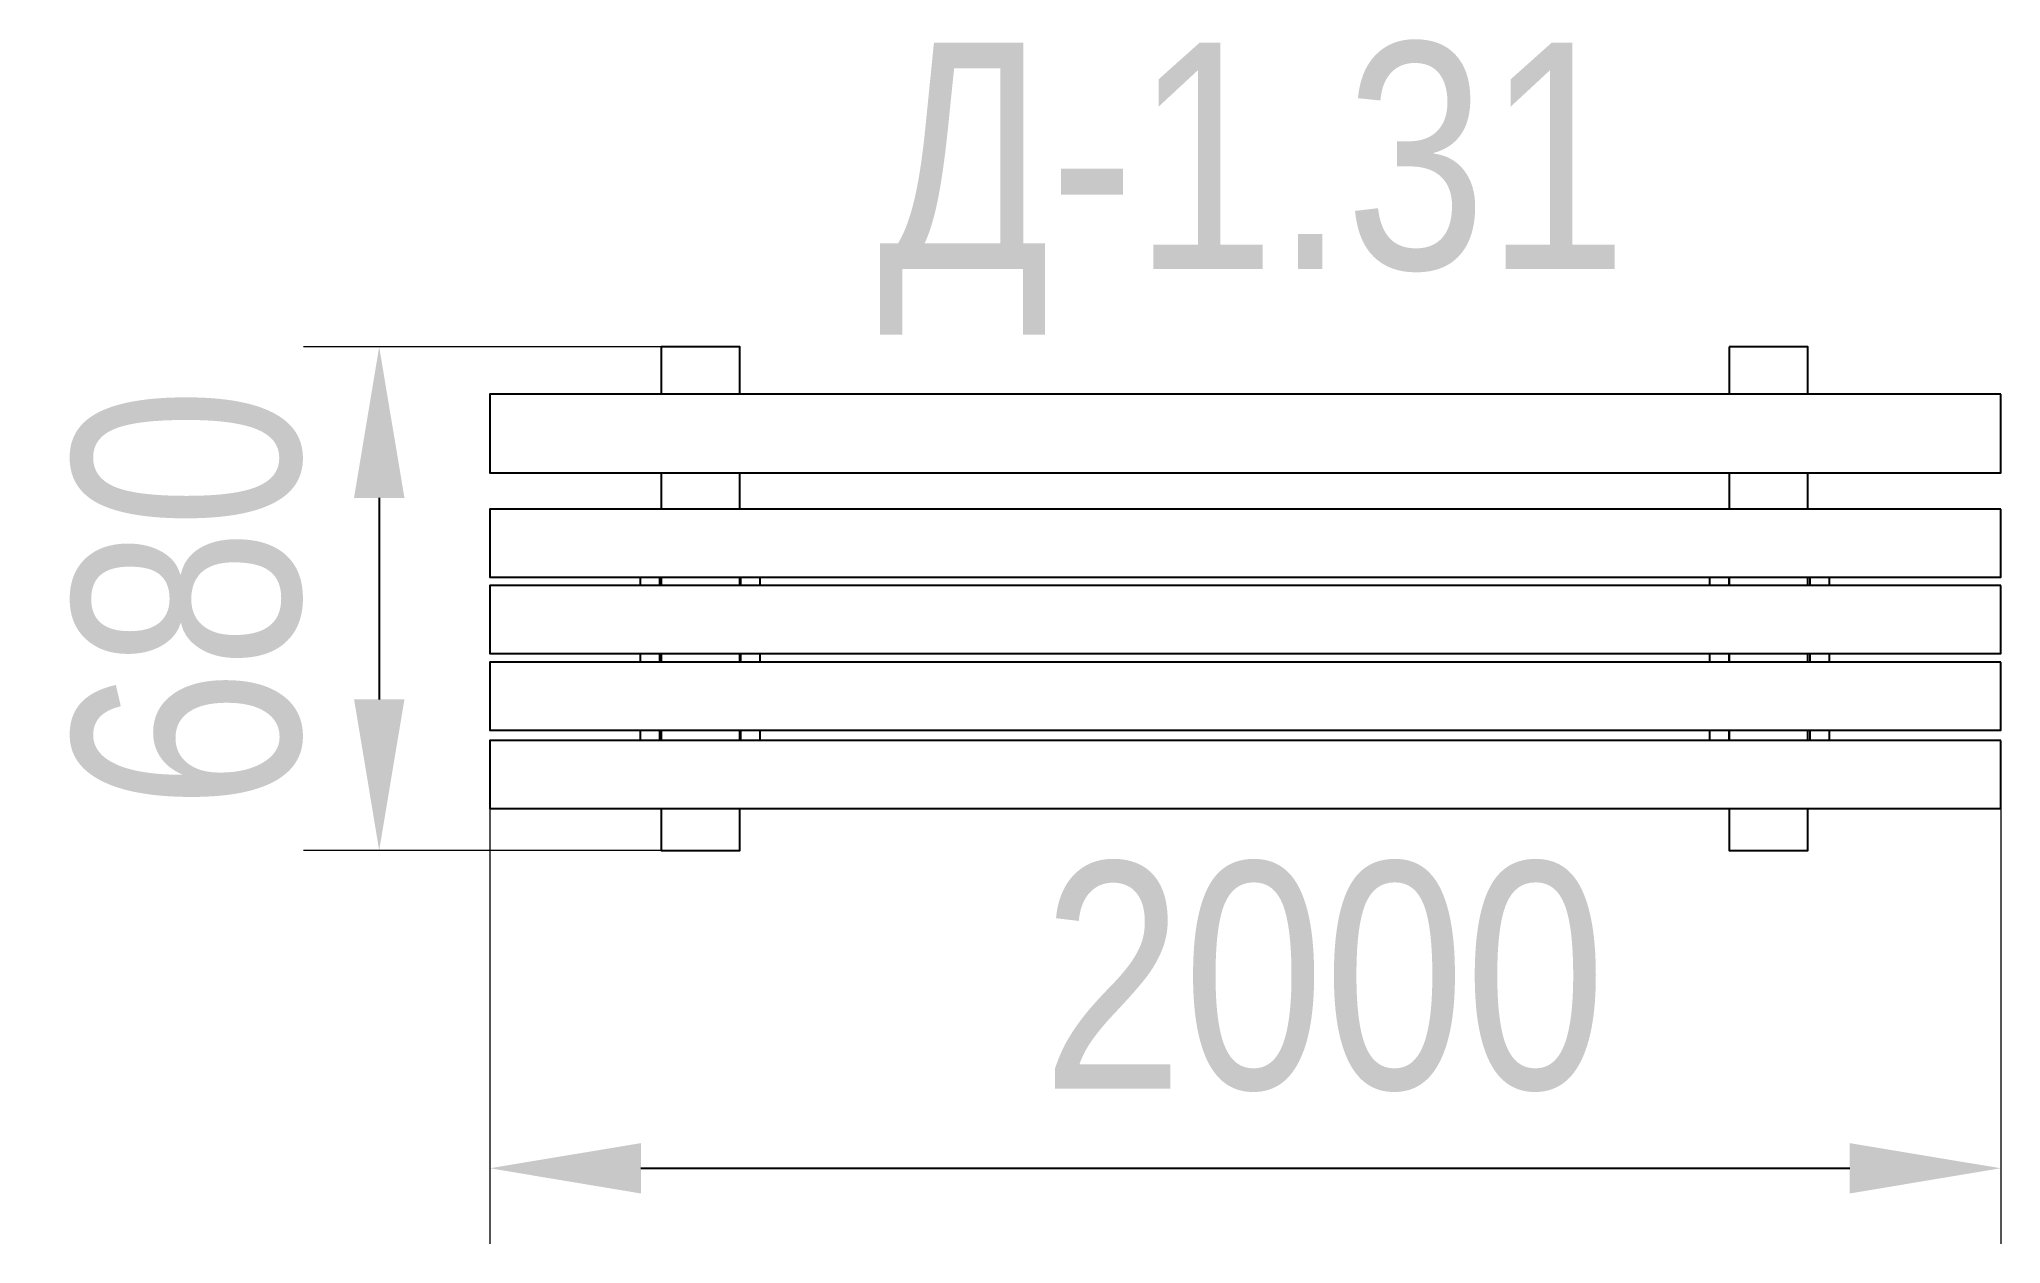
# Model space of a CAD drawing. Header units: millimetres. Extents: x -1635 to 961, y -788 to 807.
import ezdxf

# ---------------------------------------------------------------- set-up
doc = ezdxf.new("R2010")
doc.units = ezdxf.units.MM
for name, color, linetype in [('DIKOM_АРТИКУЛ', 7, 'Continuous'), ('DIKOM_ОБЪЕКТ', 7, 'Continuous'), ('DIKOM_РАЗМЕР_ОБЪЕКТА', 7, 'Continuous')]:
    doc.layers.add(name, color=color, linetype=linetype)
doc.styles.add('style1', font='arialbd.ttf', dxfattribs={"width": 0.8})
doc.dimstyles.new('1-50', dxfattribs={"dimtxt": 300, "dimasz": 200, "dimexe": 100, "dimexo": 0, "dimgap": 100, "dimtad": 1, "dimtxsty": 'style1', "dimcen": 200, "dimclrd": 7, "dimclre": 7, "dimclrt": 7, "dimadec": 1, "dimazin": 2, "dimtfac": 1, "dimtmove": 0, "dimatfit": 2, "dimfxl": 0, "dimlwd": 25, "dimlwe": 18, "dimarcsym": 0})

# ---------------------------------------------------------------- blocks, each defined once
blk = doc.blocks.new('*D53')
at = {"layer": 'Defpoints', "color": 0, "transparency": 16777216}
for p in [(-1038.8, -211.8), (961.2, -211.8), (961.2, -688.3)]:
    blk.add_point(p, dxfattribs=at)
at = {"layer": 'DIKOM_РАЗМЕР_ОБЪЕКТА', "color": 7, "lineweight": 18, "transparency": 16777216}
for p, q in [((-1038.8, -211.8), (-1038.8, -788.3)), ((961.2, -211.8), (961.2, -788.3))]:
    blk.add_line(p, q, dxfattribs=at)
at = {"layer": 'DIKOM_РАЗМЕР_ОБЪЕКТА', "color": 7, "lineweight": 25, "transparency": 16777216}
blk.add_line((-838.8, -688.3), (761.2, -688.3), dxfattribs=at)
at = {"layer": 'DIKOM_РАЗМЕР_ОБЪЕКТА', "color": 7, "transparency": 16777216}
for points in [[(-838.8, -655), (-838.8, -721.7), (-1038.8, -688.3)], [(761.2, -655), (761.2, -721.7), (961.2, -688.3)]]:
    blk.add_solid(points, dxfattribs=at)
at = {"layer": 'DIKOM_РАЗМЕР_ОБЪЕКТА', "color": 7, "transparency": 16777216, "insert": (65.4, -435.2), "char_height": 300, "attachment_point": 5, "style": 'style1'}
blk.add_mtext('{\\fArial|b0|i0|c204|p34;2000}', dxfattribs=at)
blk = doc.blocks.new('*D54')
at = {"layer": 'Defpoints', "color": 0, "transparency": 16777216}
for p in [(-812, 399.5), (-1185.2, -267.3), (-812, -267.3)]:
    blk.add_point(p, dxfattribs=at)
at = {"layer": 'DIKOM_РАЗМЕР_ОБЪЕКТА', "color": 7, "lineweight": 18, "transparency": 16777216}
for p, q in [((-812, 399.5), (-1285.2, 399.5)), ((-812, -267.3), (-1285.2, -267.3))]:
    blk.add_line(p, q, dxfattribs=at)
at = {"layer": 'DIKOM_РАЗМЕР_ОБЪЕКТА', "color": 7, "lineweight": 25, "transparency": 16777216}
blk.add_line((-1185.2, 199.5), (-1185.2, -67.3), dxfattribs=at)
at = {"layer": 'DIKOM_РАЗМЕР_ОБЪЕКТА', "color": 7, "transparency": 16777216}
for points in [[(-1218.5, 199.5), (-1151.8, 199.5), (-1185.2, 399.5)], [(-1218.5, -67.3), (-1151.8, -67.3), (-1185.2, -267.3)]]:
    blk.add_solid(points, dxfattribs=at)
at = {"layer": 'DIKOM_РАЗМЕР_ОБЪЕКТА', "color": 7, "transparency": 16777216, "insert": (-1438.3, 66.1), "char_height": 300, "attachment_point": 5, "rotation": 90, "style": 'style1'}
blk.add_mtext('{\\fArial|b0|i0|c204|p34;680}', dxfattribs=at)

msp = doc.modelspace()

# ---------------------------------------------------------------- linework, layer by layer
at = {"layer": 'DIKOM_ОБЪЕКТ', "color": 7, "linetype": 'Continuous'}
for points in [[(-707.933, 336.769), (-707.933, 399.454), (-811.964, 399.454)], [(-811.964, 399.454), (-811.964, 336.769)], [(705.618, 336.769), (705.618, 399.454), (601.586, 399.454)], [(601.586, 399.454), (601.586, 336.769)], [(-811.964, 232.737), (-811.964, 184.497)], [(-707.933, 184.497), (-707.933, 232.737)], [(601.586, 232.737), (601.586, 184.497)], [(705.618, 184.497), (705.618, 232.737)], [(-839.67, 94.497), (-839.67, 83.456)], [(-813.793, 83.456), (-813.793, 94.497)], [(-811.964, 94.497), (-811.964, 83.456)], [(-707.933, 83.456), (-707.933, 94.497)], [(-706.897, 94.497), (-706.897, 83.456)], [(-681.02, 83.456), (-681.02, 94.497)], [(575.646, 94.497), (575.646, 83.456)], [(601.522, 83.456), (601.522, 94.497)], [(601.586, 94.497), (601.586, 83.456)], [(705.618, 83.456), (705.618, 94.497)], [(708.418, 94.497), (708.418, 83.456)], [(734.295, 83.456), (734.295, 94.497)], [(-839.67, -6.544), (-839.67, -18.059)], [(-813.793, -18.059), (-813.793, -6.544)], [(-811.964, -6.544), (-811.964, -18.059)], [(-707.933, -18.059), (-707.933, -6.544)], [(-706.897, -6.544), (-706.897, -18.059)], [(-681.02, -18.059), (-681.02, -6.544)], [(575.646, -6.544), (575.646, -18.059)], [(601.522, -18.059), (601.522, -6.544)], [(601.586, -6.544), (601.586, -18.059)], [(705.618, -18.059), (705.618, -6.544)], [(708.418, -6.544), (708.418, -18.059)], [(734.295, -18.059), (734.295, -6.544)], [(-839.67, -108.059), (-839.67, -121.805)], [(-813.793, -121.805), (-813.793, -108.059)], [(-811.964, -108.059), (-811.964, -121.805)], [(-707.933, -121.805), (-707.933, -108.059)], [(-706.897, -108.059), (-706.897, -121.805)], [(-681.02, -121.805), (-681.02, -108.059)], [(575.646, -108.059), (575.646, -121.805)], [(601.522, -121.805), (601.522, -108.059)], [(601.586, -108.059), (601.586, -121.805)], [(705.618, -121.805), (705.618, -108.059)], [(708.418, -108.059), (708.418, -121.805)], [(734.295, -121.805), (734.295, -108.059)], [(-811.964, -211.805), (-811.964, -267.297), (-707.933, -267.297), (-707.933, -211.805)], [(601.586, -211.805), (601.586, -267.297), (705.618, -267.297), (705.618, -211.805)]]:
    msp.add_lwpolyline(points, dxfattribs=at)
for points in [[(961.176, 336.769), (-1038.824, 336.769), (-1038.824, 232.737), (961.176, 232.737)], [(961.176, 184.497), (-1038.824, 184.497), (-1038.824, 94.497), (961.176, 94.497)], [(961.176, 83.456), (-1038.824, 83.456), (-1038.824, -6.544), (961.176, -6.544)], [(961.176, -18.059), (-1038.824, -18.059), (-1038.824, -108.059), (961.176, -108.059)], [(961.176, -121.805), (-1038.824, -121.805), (-1038.824, -211.805), (961.176, -211.805)]]:
    msp.add_lwpolyline(points, close=True, dxfattribs=at)

# ---------------------------------------------------------------- texts
at = {"layer": 'DIKOM_АРТИКУЛ', "insert": (-524.551, 802.478), "char_height": 300, "width": 1373.12348, "attachment_point": 1, "style": 'style1'}
msp.add_mtext('{\\fArial|b0|i0|c204|p34;Д-1.31}', dxfattribs=at)

# ---------------------------------------------------------------- dimensions: what is measured, and where the dimension line sits
at = {"layer": 'DIKOM_РАЗМЕР_ОБЪЕКТА'}
dim = msp.add_linear_dim(base=(-1185.156, -267.297), p1=(-811.964, 399.454), p2=(-811.964, -267.297), angle=90, text='{\\fArial|b0|i0|c204|p34;680}', dimstyle='1-50', dxfattribs=at)
dim.commit()
dim.dimension.update_dxf_attribs({"geometry": '*D54', "text_midpoint": (-1185.156, 66.079), "dimtype": 160})
dim = msp.add_linear_dim(base=(961.176, -688.325), p1=(-1038.824, -211.805), p2=(961.176, -211.805), text='{\\fArial|b0|i0|c204|p34;<>}', dimstyle='1-50', dxfattribs=at)
dim.commit()
dim.dimension.update_dxf_attribs({"geometry": '*D53', "text_midpoint": (65.44, -688.325), "dimtype": 160})

doc.saveas('drawing.dxf')
